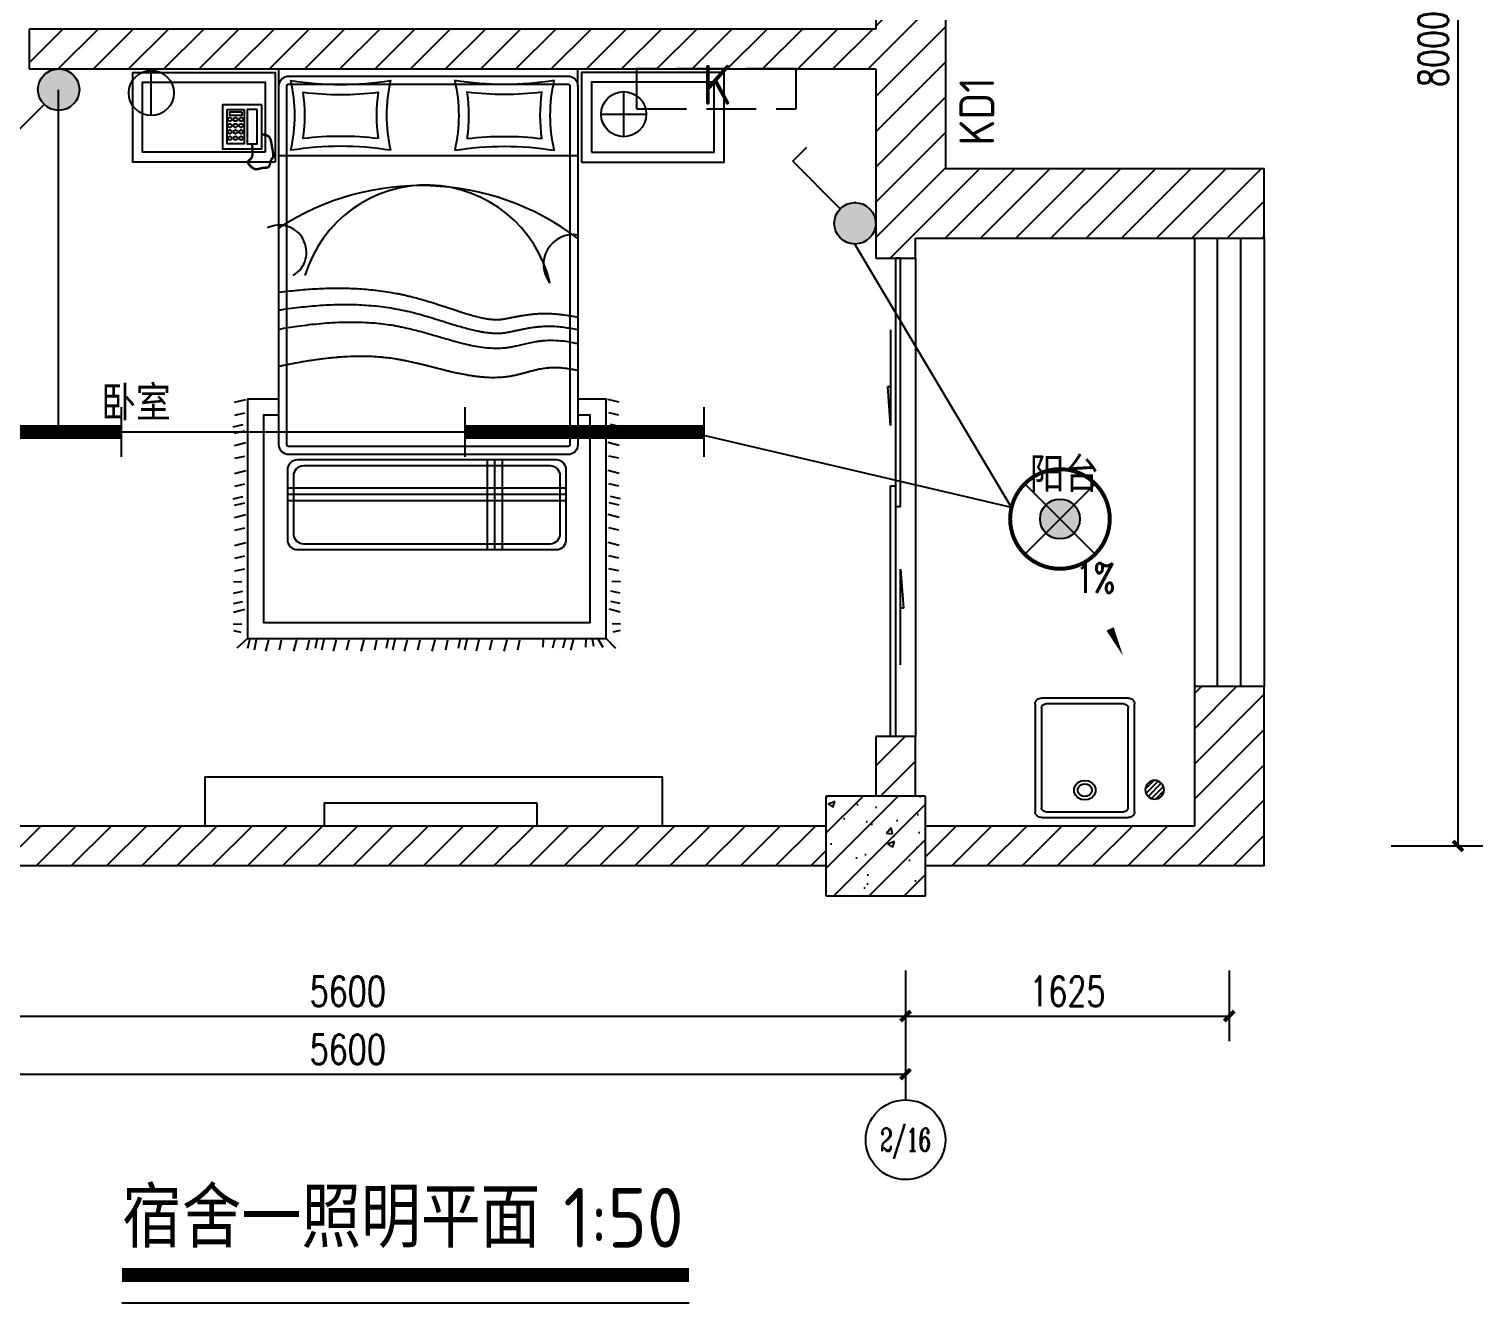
# Model space of a CAD drawing. Extents: x 1725663 to 4653551, y -550461 to 248782.
# Drawn here: x 2075939 to 2083237, y -78130 to -71737 of the extents above; entities that cross this region are included whole.
import ezdxf
from ezdxf.enums import TextEntityAlignment as Align

# ---------------------------------------------------------------- set-up
doc = ezdxf.new("R2010")
doc.units = 0
doc.header["$LTSCALE"] = 1000
doc.linetypes.add('DASH', pattern=[0.35, 0.25, -0.1])
for name, color, linetype in [('0-底图', 7, 'Continuous'), ('A-Fixt', 81, 'Continuous'), ('A-WALL-PATT', 252, 'Continuous'), ('AXIS', 3, 'Continuous'), ('AXIS_TEXT', 7, 'Continuous'), ('COLUMN', 255, 'Continuous'), ('DIM_SYMB', 3, 'Continuous'), ('EQUIP-照明', 3, 'Continuous'), ('EQUIP_地漏', 7, 'Continuous'), ('LAYER2', 7, 'Continuous'), ('PUB_DIM', 3, 'Continuous'), ('PUB_HATCH', 8, 'Continuous'), ('PUB_TEXT', 7, 'Continuous'), ('TEL_SYMB', 3, 'Continuous'), ('TEL_TEXT', 7, 'Continuous'), ('WALL', 2, 'Continuous'), ('WINDOW', 4, 'Continuous'), ('WIRE-照明', 6, 'Continuous'), ('看线', 30, 'Continuous')]:
    doc.layers.add(name, color=color, linetype=linetype)
doc.styles.add('_TCH_AXIS', font='COMPLEX', dxfattribs={"bigfont": 'GBCBIG'})
doc.styles.add('_TCH_DIM', font='SIMPLEX', dxfattribs={"width": 0.8, "height": 5, "bigfont": 'HZTXT'})
doc.styles.add('_TCH_DIM_T3', font='SIMPLEX', dxfattribs={"width": 0.75, "bigfont": 'HZTXT'})
doc.styles.add('_TEL_DIM', font='SIMPLEX', dxfattribs={"width": 0.8, "height": 3.5, "bigfont": 'HZTXT'})
doc.styles.get("Standard").update_dxf_attribs({"font": 'geniso.shx', "bigfont": 'hztxt.shx'})
doc.dimstyles.new('_TCH_ARCH&&50', dxfattribs={"dimtxt": 148.75, "dimasz": 50, "dimexe": 125, "dimexo": 150, "dimgap": 50, "dimtad": 1, "dimdec": 0, "dimzin": 0, "dimdsep": 46, "dimtxsty": '_TCH_DIM_T3', "dimblk": 'ARCHTICK', "dimcen": 0.09, "dimclrt": 7, "dimazin": 2, "dimtfac": 1, "dimtdec": 0, "dimtix": 1, "dimtmove": 2, "dimatfit": 3, "dimfxl": 1, "dimtolj": 1, "dimtzin": 0, "dimarcsym": 0})
pattern_1 = [(45, (406116.53, 820827.46), (-88.388383, 88.388383), [])]

# ---------------------------------------------------------------- blocks, each defined once
blk = doc.blocks.new('$TwtSys$00000141')
for p, q in [((-94, 8), (-10, 92)), ((-94, 8), (-10, 92)), ((-87, -35), (35, 87)), ((-87, -35), (35, 87)), ((-66, -66), (66, 66)), ((-66, -66), (66, 66)), ((-32, -87), (88, 33)), ((-32, -87), (88, 33)), ((11, -92), (92, -11)), ((11, -92), (92, -11))]:
    blk.add_line(p, q)
blk.add_circle((0, 0), 94)
blk.add_circle((0, 0), 94)
blk = doc.blocks.new('A$Cac812058')
at = {"color": 6, "linetype": 'DASH'}
blk.add_lwpolyline([(0, 200), (0, 0), (800, 0), (800, 200)], close=True, dxfattribs=at)
at = {"layer": 'PUB_TEXT'}
blk.add_text('K', height=200, dxfattribs=at).set_placement((329.3, 20.3))
blk = doc.blocks.new('A$C2A5567CA')
at = {"layer": 'LAYER2', "color": 7}
for p, q in [((754, 2922.1), (2254, 2922.1)), ((754, 2836.3), (754, 2922.1)), ((2254, 2836.3), (2254, 2922.1)), ((113.1, 2688.1), (113.1, 2914.4)), ((2484.4, 2582), (2484.4, 2808.3)), ((2371.3, 2695.1), (2597.5, 2695.1)), ((2254, 2486.3), (754, 2486.3)), ((531.3, 1248.8), (587.3, 1263.8)), ((2461.4, 1248.8), (2405.3, 1263.8)), ((532.5, 1184.9), (582.9, 1196.1)), ((532.5, 1184.9), (582.9, 1196.1)), ((2460.2, 1184.9), (2409.7, 1196.1)), ((2460.2, 1184.9), (2409.7, 1196.1)), ((523.8, 1126.1), (574.2, 1137.4)), ((531.3, 1093.8), (581.7, 1105)), ((531.3, 1093.8), (581.7, 1105)), ((2461.4, 1093.8), (2410.9, 1105)), ((2461.4, 1093.8), (2410.9, 1105)), ((2468.9, 1126.1), (2418.4, 1137.4)), ((531.3, 1032.1), (587.3, 1047.1)), ((2461.4, 1032.1), (2405.3, 1047.1)), ((532.5, 968.2), (582.9, 979.4)), ((532.5, 968.2), (582.9, 979.4)), ((1798.3, 959.4), (1798.3, 509.4)), ((1836.3, 959.4), (1836.3, 509.4)), ((1874.3, 959.4), (1874.3, 509.4)), ((2460.2, 968.2), (2409.7, 979.4)), ((2460.2, 968.2), (2409.7, 979.4)), ((531.3, 892.1), (587.3, 907.1)), ((2461.4, 892.1), (2405.3, 907.1)), ((532.5, 828.2), (582.9, 839.4)), ((532.5, 828.2), (582.9, 839.4)), ((796.3, 819.3), (2196.3, 819.3)), ((2460.2, 828.2), (2409.7, 839.4)), ((2460.2, 828.2), (2409.7, 839.4)), ((523.8, 765), (574.2, 776.2)), ((531.3, 732.6), (581.7, 743.9)), ((531.3, 732.6), (581.7, 743.9)), ((796.3, 787.7), (2196.3, 787.7)), ((796.3, 756), (2196.3, 756)), ((2461.4, 732.6), (2410.9, 743.9)), ((2461.4, 732.6), (2410.9, 743.9)), ((2468.9, 765), (2418.4, 776.2)), ((531.3, 670.9), (587.3, 685.9)), ((2461.4, 670.9), (2405.3, 685.9)), ((532.5, 607), (582.9, 618.2)), ((532.5, 607), (582.9, 618.2)), ((2460.2, 607), (2409.7, 618.2)), ((2460.2, 607), (2409.7, 618.2)), ((531.3, 531), (587.3, 545.9)), ((2461.4, 531), (2405.3, 545.9)), ((532.5, 467), (582.9, 478.3)), ((532.5, 467), (582.9, 478.3)), ((2460.2, 467), (2409.7, 478.3)), ((2460.2, 467), (2409.7, 478.3)), ((532.5, 402.3), (582.9, 413.6)), ((2460.2, 402.3), (2409.7, 413.6)), ((524.9, 348.3), (567.8, 350.2)), ((525.7, 290.3), (572.4, 301.5)), ((2467, 290.3), (2420.3, 301.5)), ((2467.8, 348.3), (2424.8, 350.2)), ((525.7, 238.4), (572.4, 249.6)), ((2467, 238.4), (2420.3, 249.6)), ((525.7, 196.4), (581.7, 211.4)), ((2467, 196.4), (2410.9, 211.4)), ((523.8, 135.2), (566.7, 137)), ((525.6, 103.4), (563, 95.9)), ((2468.9, 135.2), (2425.9, 137)), ((2467, 103.4), (2429.7, 95.9)), ((596.3, 63.9), (542.1, 14.5)), ((607.5, 63.5), (596.3, 13.1)), ((639.9, 56), (628.7, 5.6)), ((639.9, 56), (628.7, 5.6)), ((701.6, 56), (686.6, 0)), ((765.5, 54.8), (754.3, 4.4)), ((765.5, 54.8), (754.3, 4.4)), ((841.5, 56), (826.6, 0)), ((905.5, 54.8), (894.2, 4.4)), ((905.5, 54.8), (894.2, 4.4)), ((946.1, 63.5), (934.9, 13.1)), ((978.5, 56), (967.3, 5.6)), ((978.5, 56), (967.3, 5.6)), ((1040.2, 56), (1025.2, 0)), ((1104.1, 54.8), (1092.9, 4.4)), ((1104.1, 54.8), (1092.9, 4.4)), ((1180.1, 56), (1165.2, 0)), ((1244.1, 54.8), (1232.8, 4.4)), ((1244.1, 54.8), (1232.8, 4.4)), ((1302.8, 63.5), (1291.6, 13.1)), ((1335.1, 56), (1323.9, 5.6)), ((1335.1, 56), (1323.9, 5.6)), ((1396.8, 56), (1381.9, 0)), ((1460.8, 54.8), (1449.5, 4.4)), ((1460.8, 54.8), (1449.5, 4.4)), ((1536.8, 56), (1521.8, 0)), ((1600.7, 54.8), (1589.5, 4.4)), ((1600.7, 54.8), (1589.5, 4.4)), ((1664, 63.5), (1652.8, 13.1)), ((1696.3, 56), (1685.1, 5.6)), ((1696.3, 56), (1685.1, 5.6)), ((1758, 56), (1743, 0)), ((1821.9, 54.8), (1810.7, 4.4)), ((1821.9, 54.8), (1810.7, 4.4)), ((1898, 56), (1883, 0)), ((1961.9, 54.8), (1950.7, 4.4)), ((1961.9, 54.8), (1950.7, 4.4)), ((2080.6, 62.4), (2078.8, 19.5)), ((2138.6, 61.7), (2127.4, 14.9)), ((2190.6, 61.7), (2179.4, 14.9)), ((2232.5, 61.7), (2217.5, 5.6)), ((2293.8, 63.5), (2291.9, 20.6)), ((2325.5, 61.7), (2333, 24.3)), ((2352.1, 64.6), (2379.8, 20.6)), ((2396.3, 63.9), (2443, 14.5))]:
    blk.add_line(p, q, dxfattribs=at)
for points in [[(735, 2454.9), (19.5, 2454.9), (19.5, 2904.9), (735, 2904.9)], [(685, 2504.9), (69.5, 2504.9), (69.5, 2854.9), (685, 2854.9)], [(2272.9, 2454.9), (2988.5, 2454.9), (2988.5, 2904.9), (2272.9, 2904.9)], [(2322.9, 2504.9), (2938.5, 2504.9), (2938.5, 2854.9), (2322.9, 2854.9)], [(668.3, 2741.2), (469.7, 2741.2), (469.7, 2520.5), (668.3, 2520.5)], [(581.6, 2717), (492.8, 2717), (492.8, 2547.7), (581.6, 2547.7)], [(569.5, 2705.9), (505, 2705.9), (505, 2689.8), (569.5, 2689.8)], [(644.1, 2718), (593.7, 2718), (593.7, 2546.7), (644.1, 2546.7)]]:
    blk.add_lwpolyline(points, close=True, dxfattribs=at)
for points in [[(804, 2886.3), (2204, 2886.3, -0.414214), (2254, 2836.3), (2254, 1036.3, -0.414214), (2204, 986.3), (804, 986.3, -0.414214), (754, 1036.3), (754, 2836.3, -0.414214)], [(1313.6, 2513.7, 0.08), (813.6, 2513.7, 0.114286), (813.6, 2863.7, 0.08), (1313.6, 2863.7, 0.114286)], [(1636, 2513.7, -0.08), (2136, 2513.7, -0.114286), (2136, 2863.7, -0.08), (1636, 2863.7, -0.114286)], [(804, 2846.3), (2204, 2846.3, -0.414214), (2214, 2836.3), (2214, 1036.3, -0.414214), (2204, 1026.3), (804, 1026.3, -0.414214), (794, 1036.3), (794, 2836.3, -0.414214)], [(1251.8, 2572.8, 0.058188), (875.5, 2572.8, 0.070569), (875.5, 2804.7, 0.058188), (1251.8, 2804.7, 0.070569)], [(1697.8, 2572.8, -0.058188), (2074.1, 2572.8, -0.070569), (2074.1, 2804.7, -0.058188), (1697.8, 2804.7, -0.070569)], [(846.3, 509.4), (2146.3, 509.4, 0.414214), (2196.3, 559.4), (2196.3, 909.4, 0.414214), (2146.3, 959.4), (846.3, 959.4, 0.414214), (796.3, 909.4), (796.3, 559.4, 0.414214)], [(876.3, 539.4), (2116.3, 539.4, 0.414214), (2166.3, 589.4), (2166.3, 879.4, 0.414214), (2116.3, 929.4), (876.3, 929.4, 0.414214), (826.3, 879.4), (826.3, 589.4, 0.414214)]]:
    blk.add_lwpolyline(points, format="xyb", close=True, dxfattribs=at)
at = {"layer": 'LAYER2', "color": 7, "const_width": 12}
blk.add_lwpolyline([(618.9, 2546.7), (620.4, 2528), (621.3, 2513), (621.4, 2501.4), (621, 2492.4), (620.1, 2485.8), (618.7, 2480.9), (616.9, 2477.2), (614.7, 2474.2), (612.3, 2471.5), (609.6, 2468.9), (607, 2466.5), (604.4, 2464.2), (602.1, 2462), (600.1, 2459.8), (598.6, 2457.6), (597.7, 2455.5), (597.6, 2453.2), (598.1, 2450.9), (599.2, 2448.6), (600.8, 2446.2), (602.8, 2443.7), (605.1, 2441.2), (607.7, 2438.5), (610.3, 2435.8), (613.1, 2433), (615.9, 2430.2), (618.9, 2427.5), (622, 2425), (625.3, 2422.8), (628.8, 2421), (632.6, 2419.7), (636.7, 2419), (641.2, 2418.9), (645.9, 2419.4), (650.8, 2420.3), (655.8, 2421.5), (660.9, 2422.8), (665.9, 2424), (670.8, 2425.1), (675.6, 2425.9), (680, 2426.3), (684.2, 2426.4), (688.1, 2426.4), (691.7, 2426.5), (695, 2426.8), (698, 2427.7), (700.6, 2429.1), (703, 2431.4), (704.9, 2434.7), (706.6, 2438.7), (708.1, 2443.2), (709.5, 2448.1), (710.8, 2453.1), (712.1, 2457.8), (713.4, 2462.3), (714.9, 2466), (716.5, 2469.1), (718.3, 2471.5), (720.1, 2473.5), (721.8, 2475.4), (723.3, 2477.4), (724.5, 2479.7), (725.4, 2482.6), (725.8, 2486.4), (725.6, 2491.1), (725, 2496.8), (724, 2503.3), (722.7, 2510.5), (721.3, 2518.2), (719.7, 2526.5), (718.1, 2535.1), (716.6, 2544), (715.1, 2552.9), (713.4, 2561.7), (710.8, 2570), (706.9, 2577.5), (701.2, 2583.8), (693.2, 2588.7), (682.4, 2591.9), (668.3, 2593)], dxfattribs=at)
at = {"layer": 'LAYER2', "color": 7}
for points in [[(754, 1263.9), (596.3, 1263.9), (596.3, 63.9), (2396.3, 63.9), (2396.3, 1263.9), (2254, 1263.9)], [(754, 1183.9), (676.3, 1183.9), (676.3, 143.9), (2316.3, 143.9), (2316.3, 1183.9), (2254, 1183.9)]]:
    blk.add_lwpolyline(points, dxfattribs=at)
for centre, radius in [((113.1, 2801.3), 113.1), ((2484.4, 2695.1), 113.1), ((507, 2668.7), 9.56), ((507, 2637.4), 9.56), ((535.7, 2668.7), 9.56), ((535.7, 2637.4), 9.56), ((564.5, 2668.7), 9.56), ((564.5, 2637.4), 9.56), ((507, 2606.1), 9.56), ((507, 2574.9), 9.56), ((535.7, 2606.1), 9.56), ((535.7, 2574.9), 9.56), ((564.5, 2606.1), 9.56), ((564.5, 2574.9), 9.56)]:
    blk.add_circle(centre, radius, dxfattribs=at)
for centre, radius, start, end in [((1466.4, 1034.2), 1302, 52.78115, 123.17307), ((1494.2, 1701.7), 637.1, 13.28318, 163.23315), ((755.8, 2002.1), 136, 300.99987, 116.25853), ((2231, 1941), 149.3, 81.16352, 218.49155)]:
    blk.add_arc(centre, radius, start, end, dxfattribs=at)
for points, knots in [([(2254, 1674.1), (2249.2, 1675.2), (2244.5, 1676.3), (2228.9, 1679.5), (2217.9, 1681.6), (2194.4, 1685.5), (2181.9, 1687.2), (2158.9, 1689.8), (2148.5, 1690.8), (2127.5, 1692.3), (2116.8, 1692.8), (2099.3, 1693.1), (2092.6, 1693.2), (2081.7, 1693.1), (2077.6, 1693), (2065, 1692.7), (2056.5, 1692.3), (2046.4, 1691.7), (2044.9, 1691.5), (2041.9, 1691.3), (2040.4, 1691.2), (2036, 1690.9), (2033.2, 1690.6), (2027.5, 1690.1), (2024.7, 1689.8), (2016.5, 1689), (2011.1, 1688.3), (2001.9, 1687.2), (1997.9, 1686.6), (1986.2, 1685), (1978.7, 1683.8), (1968.4, 1682.1), (1965.3, 1681.5), (1959.1, 1680.4), (1956.2, 1679.9), (1947.4, 1678.3), (1941.8, 1677.2), (1931.1, 1675.2), (1926, 1674.1), (1919.3, 1672.8), (1917.5, 1672.5), (1914.1, 1671.8), (1912.4, 1671.4), (1907.4, 1670.4), (1904.3, 1669.8), (1894.7, 1667.9), (1888.8, 1666.8), (1882.2, 1665.7), (1880.7, 1665.4), (1877.8, 1664.9), (1876.4, 1664.7), (1874.1, 1664.4), (1873.1, 1664.2), (1871.2, 1664), (1870.3, 1663.8), (1869, 1663.7), (1868.4, 1663.6), (1867.6, 1663.5), (1867.2, 1663.5), (1866.2, 1663.3), (1865.5, 1663.3), (1864.1, 1663.1), (1863.3, 1663.1), (1861.1, 1662.9), (1859.7, 1662.8), (1856.6, 1662.6), (1855.1, 1662.5), (1850.3, 1662.3), (1847, 1662.3), (1840.1, 1662.4), (1836.4, 1662.5), (1825.2, 1663.2), (1817.2, 1664), (1803.3, 1665.9), (1797.9, 1666.7), (1788.4, 1668.4), (1784.3, 1669.1), (1771.8, 1671.6), (1763, 1673.6), (1744.6, 1678.1), (1734.9, 1680.6), (1718.1, 1685.3), (1711.1, 1687.3), (1694.6, 1692.2), (1684.9, 1695.2), (1668.7, 1700.3), (1662.4, 1702.3), (1649.5, 1706.5), (1643, 1708.6), (1623.1, 1715.2), (1609.3, 1719.7), (1588.1, 1726.7), (1581, 1729.1), (1566.5, 1733.9), (1559.1, 1736.3), (1536.7, 1743.5), (1521.3, 1748.4), (1495.7, 1756.2), (1485.7, 1759.2), (1465.3, 1765.1), (1454.9, 1768), (1433.8, 1773.7), (1423, 1776.4), (1407.6, 1780.2), (1403.1, 1781.3), (1396, 1782.9), (1393.4, 1783.6), (1388.1, 1784.7), (1385.5, 1785.3), (1377.7, 1787.1), (1372.4, 1788.2), (1361.9, 1790.4), (1356.7, 1791.5), (1341, 1794.6), (1330.6, 1796.5), (1288.8, 1803.7), (1257.7, 1808), (1195.9, 1814.6), (1165.3, 1816.9), (1110.6, 1819.5), (1086.4, 1820.1), (1038.4, 1820.3), (1014.6, 1820), (960.1, 1818.3), (929.6, 1816.6), (869.4, 1812.1), (839.6, 1809.4), (791.3, 1804.2), (772.6, 1802), (754, 1799.6)], [231.130346, 231.130346, 231.130346, 231.130346, 240.568219, 240.568219, 261.773846, 261.773846, 284.874936, 284.874936, 303.349209, 303.349209, 321.823482, 321.823482, 333.217097, 333.217097, 340.119488, 340.119488, 354.148606, 354.148606, 356.632573, 356.632573, 359.116541, 359.116541, 363.98052, 363.98052, 368.8445, 368.8445, 378.572459, 378.572459, 386.219297, 386.219297, 401.512972, 401.512972, 408.42834, 408.42834, 415.343708, 415.343708, 429.174445, 429.174445, 443.335879, 443.335879, 448.633389, 448.633389, 453.930899, 453.930899, 464.52592, 464.52592, 488.075333, 488.075333, 495.669035, 495.669035, 503.262737, 503.262737, 509.716383, 509.716383, 516.170029, 516.170029, 520.587352, 520.587352, 523.682012, 523.682012, 529.871331, 529.871331, 536.060651, 536.060651, 548.43929, 548.43929, 560.817929, 560.817929, 585.575207, 585.575207, 610.332484, 610.332484, 658.311599, 658.311599, 686.599029, 686.599029, 706.339667, 706.339667, 745.820942, 745.820942, 785.302218, 785.302218, 811.709536, 811.709536, 846.579199, 846.579199, 868.074238, 868.074238, 889.569277, 889.569277, 932.559354, 932.559354, 953.815729, 953.815729, 975.072105, 975.072105, 1017.584855, 1017.584855, 1043.882125, 1043.882125, 1070.179395, 1070.179395, 1096.476665, 1096.476665, 1107.111283, 1107.111283, 1113.333906, 1113.333906, 1119.556529, 1119.556529, 1132.001775, 1132.001775, 1144.447021, 1144.447021, 1169.337513, 1169.337513, 1244.209105, 1244.209105, 1319.080697, 1319.080697, 1379.358325, 1379.358325, 1439.635953, 1439.635953, 1518.575951, 1518.575951, 1597.515949, 1597.515949, 1648.344618, 1648.344618, 1648.344618, 1648.344618]), ([(2254, 1611.8), (2253.8, 1611.8), (2253.7, 1611.8), (2242.6, 1614.4), (2231.4, 1616.7), (2208.8, 1620.8), (2197.2, 1622.7), (2173.7, 1625.7), (2161.7, 1626.9), (2132.9, 1629), (2116, 1629.5), (2094.5, 1629.1), (2090.3, 1629), (2077.6, 1628.5), (2069.1, 1628), (2058.7, 1627.1), (2056.8, 1627), (2053.1, 1626.6), (2051.3, 1626.4), (2045.9, 1625.9), (2042.3, 1625.5), (2035.3, 1624.6), (2031.8, 1624.1), (2023.3, 1623), (2018.3, 1622.2), (2004.2, 1619.9), (1995.3, 1618.3), (1979.2, 1615.2), (1971.9, 1613.7), (1957.9, 1610.7), (1951.2, 1609.3), (1938.6, 1606.5), (1932.6, 1605.2), (1922.2, 1603), (1917.6, 1602), (1910.8, 1600.7), (1908.3, 1600.2), (1902.7, 1599.1), (1899.6, 1598.6), (1894.3, 1597.7), (1892, 1597.3), (1889, 1596.9), (1888.3, 1596.8), (1886.7, 1596.5), (1885.9, 1596.4), (1884.4, 1596.2), (1883.6, 1596.1), (1881.3, 1595.9), (1879.7, 1595.7), (1873.3, 1595), (1868.3, 1594.7), (1855.7, 1594.1), (1847.9, 1594), (1831.8, 1594.4), (1823.5, 1594.8), (1806.3, 1596.4), (1797.3, 1597.5), (1780.8, 1599.9), (1773.3, 1601.1), (1758, 1604), (1750.2, 1605.5), (1732.6, 1609.4), (1722.9, 1611.7), (1702.9, 1616.7), (1692.7, 1619.5), (1671.8, 1625.3), (1661.1, 1628.4), (1635.9, 1635.9), (1621.2, 1640.4), (1591.1, 1649.7), (1575.6, 1654.5), (1544, 1664.4), (1527.8, 1669.3), (1498.1, 1678.2), (1484.7, 1682.1), (1457.4, 1689.8), (1443.5, 1693.5), (1420.1, 1699.5), (1410.8, 1701.8), (1397.7, 1704.8), (1394.1, 1705.6), (1386.4, 1707.4), (1382.2, 1708.3), (1373.8, 1710), (1369.7, 1710.9), (1361.4, 1712.6), (1357.2, 1713.4), (1344.7, 1715.8), (1336.4, 1717.3), (1311.5, 1721.6), (1294.9, 1724.1), (1245.8, 1730.6), (1213.4, 1733.6), (1149, 1737.5), (1117, 1738.4), (1048.4, 1738.3), (1011.8, 1737.1), (939.4, 1732.7), (903.6, 1729.5), (832.7, 1721.7), (797.7, 1717.1), (760, 1711.6), (757, 1711.2), (754, 1710.8)], [219.582508, 219.582508, 219.582508, 219.582508, 219.928277, 219.928277, 245.073137, 245.073137, 270.217997, 270.217997, 295.362857, 295.362857, 329.649995, 329.649995, 337.974191, 337.974191, 354.622582, 354.622582, 358.245578, 358.245578, 361.868575, 361.868575, 369.114569, 369.114569, 376.360563, 376.360563, 387.295149, 387.295149, 408.050638, 408.050638, 427.109416, 427.109416, 446.168193, 446.168193, 465.22697, 465.22697, 481.596767, 481.596767, 491.112433, 491.112433, 504.498149, 504.498149, 515.611116, 515.611116, 519.793814, 519.793814, 523.976512, 523.976512, 528.15921, 528.15921, 536.524605, 536.524605, 562.569258, 562.569258, 601.201607, 601.201607, 639.833956, 639.833956, 678.466304, 678.466304, 709.014515, 709.014515, 739.562725, 739.562725, 775.695874, 775.695874, 811.829022, 811.829022, 847.962171, 847.962171, 895.327453, 895.327453, 942.692735, 942.692735, 990.058017, 990.058017, 1027.665483, 1027.665483, 1065.27295, 1065.27295, 1089.824071, 1089.824071, 1099.100112, 1099.100112, 1109.728182, 1109.728182, 1120.356253, 1120.356253, 1130.984324, 1130.984324, 1152.240465, 1152.240465, 1194.752748, 1194.752748, 1278.740023, 1278.740023, 1362.727298, 1362.727298, 1460.590628, 1460.590628, 1558.453959, 1558.453959, 1656.31729, 1656.31729, 1664.830175, 1664.830175, 1664.830175, 1664.830175]), ([(2254, 1542), (2246.3, 1543.9), (2238.5, 1545.6), (2214.6, 1550.4), (2198.3, 1553.1), (2165.1, 1557), (2148.3, 1558.3), (2114, 1559), (2096.6, 1558.5), (2077.2, 1556.7), (2075.4, 1556.5), (2070, 1556), (2066.5, 1555.6), (2055.9, 1554.2), (2049, 1553.2), (2031.2, 1550.2), (2020.6, 1548.1), (2000.1, 1543.8), (1990.3, 1541.5), (1971.3, 1537.1), (1962.2, 1534.9), (1944.7, 1530.8), (1936.4, 1529), (1924.6, 1526.6), (1921, 1525.9), (1914.3, 1524.6), (1911.2, 1524.1), (1906.9, 1523.4), (1905.5, 1523.2), (1902.8, 1522.8), (1901.4, 1522.6), (1897.4, 1522), (1894.7, 1521.7), (1886.5, 1520.8), (1881, 1520.3), (1862.7, 1519), (1849.8, 1518.7), (1823.4, 1519.3), (1809.9, 1520.1), (1782.5, 1522.8), (1768.6, 1524.7), (1740.2, 1529.4), (1725.8, 1532.2), (1696.5, 1538.6), (1681.6, 1542.1), (1645.7, 1551.3), (1624.5, 1557.2), (1581.4, 1569.5), (1559.4, 1576), (1514.7, 1589.1), (1492, 1595.6), (1445.7, 1608.2), (1422.1, 1614.3), (1388.8, 1621.9), (1379.4, 1623.9), (1366.4, 1626.5), (1363, 1627.2), (1356, 1628.6), (1352.5, 1629.3), (1342, 1631.2), (1335, 1632.4), (1314.1, 1635.9), (1300.2, 1637.9), (1258.5, 1643.3), (1230.7, 1645.9), (1162.7, 1650.1), (1122.6, 1650.7), (1042.8, 1648.9), (1003.2, 1646.5), (924.3, 1639.5), (885.2, 1634.8), (815.3, 1624.9), (784.6, 1620), (754, 1614.7)], [204.393171, 204.393171, 204.393171, 204.393171, 224.920874, 224.920874, 266.834852, 266.834852, 308.748831, 308.748831, 350.662809, 350.662809, 354.941639, 354.941639, 363.4993, 363.4993, 380.695655, 380.695655, 408.807084, 408.807084, 436.918513, 436.918513, 465.029942, 465.029942, 493.141371, 493.141371, 506.382129, 506.382129, 517.960238, 517.960238, 523.243842, 523.243842, 528.527446, 528.527446, 539.094653, 539.094653, 560.229067, 560.229067, 609.264959, 609.264959, 658.30085, 658.30085, 707.336742, 707.336742, 756.372634, 756.372634, 805.408525, 805.408525, 872.831468, 872.831468, 940.25441, 940.25441, 1007.677353, 1007.677353, 1075.100295, 1075.100295, 1101.366996, 1101.366996, 1111.0169, 1111.0169, 1120.666804, 1120.666804, 1139.966612, 1139.966612, 1178.566227, 1178.566227, 1255.765458, 1255.765458, 1368.305994, 1368.305994, 1480.84653, 1480.84653, 1593.387067, 1593.387067, 1682.776923, 1682.776923, 1682.776923, 1682.776923]), ([(2254, 1407.7), (2198.1, 1420.7), (2088.5, 1432.4), (1790.6, 1319.6), (1343, 1523.6), (951.5, 1470.5), (754, 1428.5)], [184.198248, 184.198248, 184.198248, 184.198248, 354.970421, 520.39412, 1105.455655, 1701.596777, 1701.596777, 1701.596777, 1701.596777]), ([(2254, 1407.7), (2253.3, 1407.8), (2252.7, 1408), (2242.3, 1410.4), (2232.5, 1412.4), (2200.2, 1418.3), (2177.7, 1421), (2141.6, 1422.6), (2128, 1422.5), (2108.1, 1421.3), (2101.8, 1420.8), (2091.1, 1419.6), (2086.6, 1419), (2077.6, 1417.6), (2073.2, 1416.8), (2066.1, 1415.5), (2063.5, 1415), (2053.5, 1412.9), (2046.1, 1411.2), (2035.7, 1408.7), (2032.6, 1407.9), (2026.6, 1406.4), (2023.5, 1405.6), (2016.9, 1403.8), (2013.2, 1402.9), (2006.9, 1401.2), (2004.3, 1400.4), (1999, 1399), (1996.3, 1398.3), (1990.1, 1396.6), (1986.5, 1395.6), (1979.8, 1393.8), (1976.8, 1393), (1970.7, 1391.4), (1967.7, 1390.6), (1961.8, 1389.1), (1959.1, 1388.4), (1954.3, 1387.2), (1952.4, 1386.7), (1948.5, 1385.8), (1946.5, 1385.3), (1940.6, 1384), (1936.7, 1383.1), (1928.9, 1381.5), (1925, 1380.8), (1917.2, 1379.4), (1913.3, 1378.7), (1899.2, 1376.6), (1889.1, 1375.4), (1868.8, 1373.5), (1858.6, 1372.9), (1835, 1372.2), (1821.5, 1372.3), (1794.5, 1373.4), (1781, 1374.3), (1758.6, 1376.5), (1749.7, 1377.5), (1731.9, 1379.9), (1723, 1381.2), (1701.1, 1384.7), (1688.1, 1387.1), (1665.1, 1391.6), (1655.2, 1393.7), (1635.2, 1398), (1625.2, 1400.3), (1603.3, 1405.5), (1591.4, 1408.4), (1563.9, 1415.2), (1548.4, 1419.2), (1519.6, 1426.5), (1506.3, 1429.9), (1479.7, 1436.6), (1466.4, 1439.9), (1442.1, 1445.7), (1431.1, 1448.3), (1409, 1453.2), (1397.9, 1455.5), (1375, 1460.1), (1363.1, 1462.3), (1339.4, 1466.3), (1327.6, 1468), (1303.8, 1471.2), (1292, 1472.5), (1248, 1476.9), (1215.9, 1478.6), (1151.7, 1479.7), (1119.6, 1478.9), (1055.4, 1475.4), (1023.3, 1472.5), (959.2, 1465.1), (927.1, 1460.6), (862.9, 1450.1), (830.8, 1444.2), (783.8, 1434.8), (768.9, 1431.7), (754, 1428.5)], [184.194805, 184.194805, 184.194805, 184.194805, 186.158978, 186.158978, 216.055756, 216.055756, 284.983872, 284.983872, 326.898212, 326.898212, 346.167666, 346.167666, 359.94547, 359.94547, 373.723273, 373.723273, 381.743829, 381.743829, 404.56406, 404.56406, 413.926065, 413.926065, 423.28807, 423.28807, 434.505313, 434.505313, 442.671871, 442.671871, 450.838429, 450.838429, 461.9626, 461.9626, 471.343549, 471.343549, 480.724498, 480.724498, 489.309155, 489.309155, 495.323223, 495.323223, 501.337291, 501.337291, 513.365427, 513.365427, 525.393563, 525.393563, 537.421699, 537.421699, 568.523092, 568.523092, 599.624485, 599.624485, 640.748122, 640.748122, 681.87176, 681.87176, 708.946058, 708.946058, 736.020357, 736.020357, 775.41591, 775.41591, 805.598757, 805.598757, 835.781604, 835.781604, 871.794418, 871.794418, 918.741306, 918.741306, 958.784836, 958.784836, 998.828367, 998.828367, 1032.105765, 1032.105765, 1065.383164, 1065.383164, 1101.117715, 1101.117715, 1136.852265, 1136.852265, 1172.586816, 1172.586816, 1269.371788, 1269.371788, 1366.15676, 1366.15676, 1462.941732, 1462.941732, 1559.726705, 1559.726705, 1656.511677, 1656.511677, 1701.59682, 1701.59682, 1701.59682, 1701.59682])]:
    blk.add_open_spline(points, degree=3, knots=knots, dxfattribs=at)
blk = doc.blocks.new('_ArchTick')
at = {"color": 0, "linetype": 'ByBlock', "const_width": 0.4}
blk.add_lwpolyline([(-0.5, -0.5), (0.5, 0.5)], dxfattribs=at)
blk = doc.blocks.new('*D1283')
at = {"layer": 'Defpoints', "color": 0, "transparency": 16777216}
for p in [(1935344.3, -40234.9), (1935829.1, -40234.9), (1935344.3, -48234.9)]:
    blk.add_point(p, dxfattribs=at)
at = {"layer": 'PUB_DIM', "color": 0, "lineweight": -2, "transparency": 16777216}
for p, q in [((1935494.3, -40234.9), (1935954.1, -40234.9)), ((1935829.1, -48234.9), (1935829.1, -40234.9)), ((1935494.3, -48234.9), (1935954.1, -48234.9))]:
    blk.add_line(p, q, dxfattribs=at)
at = {"layer": 'PUB_DIM', "color": 0, "lineweight": -2, "transparency": 16777216, "xscale": 50, "yscale": 50, "zscale": 50}
for p, rotation in [((1935829.1, -40234.9), 90), ((1935829.1, -48234.9), 270)]:
    blk.add_blockref('_ArchTick', p, dxfattribs=dict(at, rotation=rotation))
at = {"layer": 'PUB_DIM', "color": 7, "transparency": 16777216, "insert": (1935704.7, -44234.9), "char_height": 148.75, "attachment_point": 5, "rotation": 90, "style": '_TCH_DIM_T3'}
blk.add_mtext('\\A1;8000', dxfattribs=at)
blk = doc.blocks.new('*D1291')
at = {"layer": 'Defpoints', "color": 0, "transparency": 16777216}
for p in [(1927455.8, -48710.4), (1933055.8, -48710.4), (1933055.8, -49088.7)]:
    blk.add_point(p, dxfattribs=at)
at = {"layer": 'PUB_DIM', "color": 0, "lineweight": -2, "transparency": 16777216}
for p, q in [((1927455.8, -48860.4), (1927455.8, -49213.7)), ((1933055.8, -48860.4), (1933055.8, -49213.7)), ((1927455.8, -49088.7), (1933055.8, -49088.7))]:
    blk.add_line(p, q, dxfattribs=at)
at = {"layer": 'PUB_DIM', "color": 0, "lineweight": -2, "transparency": 16777216, "xscale": 50, "yscale": 50, "zscale": 50, "rotation": 180}
blk.add_blockref('_ArchTick', (1927455.8, -49088.7), dxfattribs=at)
at = {"layer": 'PUB_DIM', "color": 0, "lineweight": -2, "transparency": 16777216, "xscale": 50, "yscale": 50, "zscale": 50}
blk.add_blockref('_ArchTick', (1933055.8, -49088.7), dxfattribs=at)
at = {"layer": 'PUB_DIM', "color": 7, "transparency": 16777216, "insert": (1930255.8, -48964.3), "char_height": 148.75, "attachment_point": 5, "style": '_TCH_DIM_T3'}
blk.add_mtext('\\A1;5600', dxfattribs=at)
blk = doc.blocks.new('*D1292')
at = {"layer": 'Defpoints', "color": 0, "transparency": 16777216}
for p in [(1933055.8, -48710.4), (1934680.8, -48710.4), (1934680.8, -49088.7)]:
    blk.add_point(p, dxfattribs=at)
at = {"layer": 'PUB_DIM', "color": 0, "lineweight": -2, "transparency": 16777216}
for p, q in [((1933055.8, -48860.4), (1933055.8, -49213.7)), ((1934680.8, -48860.4), (1934680.8, -49213.7)), ((1933055.8, -49088.7), (1934680.8, -49088.7))]:
    blk.add_line(p, q, dxfattribs=at)
at = {"layer": 'PUB_DIM', "color": 0, "lineweight": -2, "transparency": 16777216, "xscale": 50, "yscale": 50, "zscale": 50, "rotation": 180}
blk.add_blockref('_ArchTick', (1933055.8, -49088.7), dxfattribs=at)
at = {"layer": 'PUB_DIM', "color": 0, "lineweight": -2, "transparency": 16777216, "xscale": 50, "yscale": 50, "zscale": 50}
blk.add_blockref('_ArchTick', (1934680.8, -49088.7), dxfattribs=at)
at = {"layer": 'PUB_DIM', "color": 7, "transparency": 16777216, "insert": (1933868.3, -48964.3), "char_height": 148.75, "attachment_point": 5, "style": '_TCH_DIM_T3'}
blk.add_mtext('\\A1;1625', dxfattribs=at)
blk = doc.blocks.new('*D1293')
at = {"layer": 'Defpoints', "color": 0, "transparency": 16777216}
for p in [(1927455.8, -48739.5), (1933055.8, -48739.5), (1933055.8, -49380.4)]:
    blk.add_point(p, dxfattribs=at)
at = {"layer": 'PUB_DIM', "color": 0, "lineweight": -2, "transparency": 16777216}
for p, q in [((1927455.8, -48889.5), (1927455.8, -49505.4)), ((1933055.8, -48889.5), (1933055.8, -49505.4)), ((1927455.8, -49380.4), (1933055.8, -49380.4))]:
    blk.add_line(p, q, dxfattribs=at)
at = {"layer": 'PUB_DIM', "color": 0, "lineweight": -2, "transparency": 16777216, "xscale": 50, "yscale": 50, "zscale": 50, "rotation": 180}
blk.add_blockref('_ArchTick', (1927455.8, -49380.4), dxfattribs=at)
at = {"layer": 'PUB_DIM', "color": 0, "lineweight": -2, "transparency": 16777216, "xscale": 50, "yscale": 50, "zscale": 50}
blk.add_blockref('_ArchTick', (1933055.8, -49380.4), dxfattribs=at)
at = {"layer": 'PUB_DIM', "color": 7, "transparency": 16777216, "insert": (1930255.8, -49256), "char_height": 148.75, "attachment_point": 5, "style": '_TCH_DIM_T3'}
blk.add_mtext('\\A1;5600', dxfattribs=at)
blk = doc.blocks.new('$plan$00002153')
for p, q in [((-270.5, 250, 0), (270.5, 250, 0)), ((-300, -217.4, 0), (-300, 217.4, 0)), ((-270.2, 199.4, 0), (-270.5, 195.7, 0)), ((-270.5, -195.7, 0), (-270.5, 195.7, 0)), ((-267.9, 206.5, 0), (-270.2, 199.4, 0)), ((-263.5, 212.3, 0), (-267.9, 206.5, 0)), ((-257.5, 216.1, 0), (-263.5, 212.3, 0)), ((-250.8, 217.4, 0), (-257.5, 216.1, 0)), ((-250.8, 217.4, 0), (250.8, 217.4, 0)), ((254.2, 217.1, 0), (250.8, 217.4, 0)), ((260.7, 214.5, 0), (254.2, 217.1, 0)), ((265.9, 209.6, 0), (260.7, 214.5, 0)), ((269.3, 203.1, 0), (265.9, 209.6, 0)), ((270.5, 195.7, 0), (269.3, 203.1, 0)), ((270.5, 195.7, 0), (270.5, -195.7, 0)), ((300, 217.4, 0), (300, -217.4, 0)), ((116.1, 18.6, 0), (113.1, 0, 0)), ((113.1, 0, 0), (116.1, -18.6, 0)), ((124.6, 34.9, 0), (116.1, 18.6, 0)), ((137.7, 47.1, 0), (124.6, 34.9, 0)), ((132.3, 12.1, 0), (130.3, 0, 0)), ((130.3, 0, 0), (132.3, -12.1, 0)), ((137.8, 22.7, 0), (132.3, 12.1, 0)), ((153.8, 53.5, 0), (137.7, 47.1, 0)), ((146.3, 30.6, 0), (137.8, 22.7, 0)), ((156.7, 34.8, 0), (146.3, 30.6, 0)), ((170.8, 53.5, 0), (153.8, 53.5, 0)), ((167.8, 34.8, 0), (156.7, 34.8, 0)), ((178.3, 30.6, 0), (167.8, 34.8, 0)), ((186.9, 47.1, 0), (170.8, 53.5, 0)), ((186.8, 22.7, 0), (178.3, 30.6, 0)), ((192.3, 12.1, 0), (186.8, 22.7, 0)), ((200, 34.9, 0), (186.9, 47.1, 0)), ((194.3, 0, 0), (192.3, 12.1, 0)), ((208.5, 18.6, 0), (200, 34.9, 0)), ((211.5, 0, 0), (208.5, 18.6, 0)), ((116.1, -18.6, 0), (124.6, -34.9, 0)), ((124.6, -34.9, 0), (137.7, -47.1, 0)), ((132.3, -12.1, 0), (137.8, -22.7, 0)), ((137.7, -47.1, 0), (153.8, -53.5, 0)), ((137.8, -22.7, 0), (146.3, -30.6, 0)), ((146.3, -30.6, 0), (156.7, -34.8, 0)), ((153.8, -53.5, 0), (170.8, -53.5, 0)), ((156.7, -34.8, 0), (167.8, -34.8, 0)), ((167.8, -34.8, 0), (178.3, -30.6, 0)), ((170.8, -53.5, 0), (186.9, -47.1, 0)), ((178.3, -30.6, 0), (186.8, -22.7, 0)), ((186.8, -22.7, 0), (192.3, -12.1, 0)), ((186.9, -47.1, 0), (200, -34.9, 0)), ((192.3, -12.1, 0), (194.3, 0, 0)), ((200, -34.9, 0), (208.5, -18.6, 0)), ((208.5, -18.6, 0), (211.5, 0, 0)), ((-270.5, -195.7, 0), (-269.3, -203.1, 0)), ((-269.3, -203.1, 0), (-265.9, -209.6, 0)), ((-265.9, -209.6, 0), (-260.7, -214.5, 0)), ((-260.7, -214.5, 0), (-254.2, -217.1, 0)), ((-254.2, -217.1, 0), (-250.8, -217.4, 0)), ((250.8, -217.4, 0), (-250.8, -217.4, 0)), ((250.8, -217.4, 0), (257.5, -216.1, 0)), ((257.5, -216.1, 0), (263.5, -212.3, 0)), ((263.5, -212.3, 0), (267.9, -206.5, 0)), ((267.9, -206.5, 0), (270.2, -199.4, 0)), ((270.2, -199.4, 0), (270.5, -195.7, 0)), ((270.5, -250, 0), (-270.5, -250, 0))]:
    blk.add_line(p, q)
for centre, start, end in [((-268.9, 218.9, 0), 92.85749, 182.85749), ((268.9, 218.9, 0), 357.14251, 87.14251), ((-268.9, -218.9, 0), 177.14251, 267.14251), ((268.9, -218.9, 0), 272.85749, 2.85749)]:
    blk.add_arc(centre, 31.1, start, end)
blk = doc.blocks.new('$DorLib2D$00000131')
at = {"color": 0, "linetype": 'Continuous'}
for p, q in [((0.15, 0.125), (0.2319, 0.1973)), ((0.2319, 0.1973), (0.2319, 0.125)), ((-0.5, 0.125), (-0.5, 0)), ((0.0192, 0.125), (-0.5, 0.125)), ((0.0192, 0), (0.0192, 0.125)), ((0.35, 0.125), (0.15, 0.125)), ((-0.5, 0), (0.0192, 0)), ((-0.024, 0), (0.5, 0)), ((-0.024, -0.125), (-0.024, 0)), ((0.5, 0), (0.5, -0.125)), ((-0.35, -0.125), (-0.15, -0.125)), ((-0.2319, -0.1973), (-0.2319, -0.125)), ((-0.15, -0.125), (-0.2319, -0.1973)), ((0.5, -0.125), (-0.024, -0.125))]:
    blk.add_line(p, q, dxfattribs=at)
blk = doc.blocks.new('$WINLIB2D$00000001')
at = {"color": 0}
for points in [[(-0.5, 0.5), (-0.5, -0.5)], [(-0.5, 0.5), (0.5, 0.5)], [(0.5, -0.5), (0.5, 0.5)], [(0.5, 0.1667), (-0.5, 0.1667)], [(0.5, -0.1667), (-0.5, -0.1667)], [(-0.5, -0.5), (0.5, -0.5)]]:
    blk.add_lwpolyline(points, dxfattribs=at)
blk = doc.blocks.new('$equip$00002828')
for p, q in [((0.354, 0.354), (-0.354, -0.354)), ((-0.354, 0.354), (0.354, -0.354))]:
    blk.add_line(p, q)
at = {"const_width": 0.04}
blk.add_lwpolyline([(0.5, 0, -1), (-0.5, 0, -1), (0.5, 0, 1)], format="xyb", dxfattribs=at)
for radius in [0.5, 0.2]:
    blk.add_circle((0, 0), radius)
for p in [(0, 0.5), (-0.5, 0), (0.5, 0), (0, -0.5)]:
    blk.add_point(p)
for points in [[(-0.1, 0.173), (0.1, 0.173), (-0.173, 0.1), (0.173, 0.1)], [(0, 0.2), (0, 0.2), (-0.1, 0.173), (0.1, 0.173)], [(-0.173, 0.1), (0.173, 0.1), (-0.2, 0), (0.2, 0)], [(-0.173, -0.1), (0.173, -0.1), (-0.2, 0), (0.2, 0)], [(-0.1, -0.173), (0.1, -0.173), (-0.173, -0.1), (0.173, -0.1)], [(0, -0.2), (0, -0.2), (-0.1, -0.173), (0.1, -0.173)]]:
    blk.add_solid(points)
at = {"color": 7, "style": '_TEL_DIM', "flags": 1}
for tag in ['A', 'REMARK']:
    blk.add_attdef(tag, text='', height=0.00002, dxfattribs=at).set_placement((0, 0), align=Align.MIDDLE_CENTER)
blk = doc.blocks.new('$equip$00001159')
for p, q in [((-1.2, 0.25), (-1.2, -0.25)), ((1.2, 0.25), (1.2, -0.25)), ((-1.2, 0), (1.2, 0))]:
    blk.add_line(p, q)
at = {"const_width": 0.14}
blk.add_lwpolyline([(-1.2, 0), (1.2, 0)], dxfattribs=at)
at = {"layer": 'EQUIP-照明'}
for p in [(-1.2, 0), (0, 0), (1.2, 0)]:
    blk.add_point(p, dxfattribs=at)
at = {"layer": 'EQUIP-照明', "flags": 9}
blk.add_attdef('A', (0, 0), '', height=0.00002, dxfattribs=at)
blk = doc.blocks.new('$equip$00001962')
for p, q in [((0.147, 0.356), (0.625, 0.833)), ((0.625, 0.833), (0.766, 0.692))]:
    blk.add_line(p, q)
blk.add_circle((0, 0.208), 0.208)
for p in [(0, 0.417), (-0.208, 0.208), (0.208, 0.208), (0, 0)]:
    blk.add_point(p)
for points in [[(-0.18, 0.313), (0.18, 0.313), (-0.208, 0.208), (0.208, 0.208)], [(-0.104, 0.389), (0.104, 0.389), (-0.18, 0.313), (0.18, 0.313)], [(0, 0.417), (0, 0.417), (-0.104, 0.389), (0.104, 0.389)], [(-0.18, 0.104), (0.18, 0.104), (-0.208, 0.208), (0.208, 0.208)], [(-0.104, 0.028), (0.104, 0.028), (-0.18, 0.104), (0.18, 0.104)], [(0, 0), (0, 0), (-0.104, 0.028), (0.104, 0.028)]]:
    blk.add_solid(points)
at = {"layer": 'TEL_TEXT', "style": '_TEL_DIM', "flags": 1}
blk.add_attdef('A', text='', height=0.00002, dxfattribs=at).set_placement((0, 0), align=Align.MIDDLE_CENTER)
blk = doc.blocks.new('$equip$00001963')
for p, q in [((0.147, 0.356), (0.625, 0.833)), ((0.625, 0.833), (0.766, 0.692)), ((0.512, 0.72), (0.653, 0.579))]:
    blk.add_line(p, q)
blk.add_circle((0, 0.208), 0.208)
for p in [(0, 0.417), (-0.208, 0.208), (0.208, 0.208), (0, 0)]:
    blk.add_point(p)
for points in [[(-0.18, 0.313), (0.18, 0.313), (-0.208, 0.208), (0.208, 0.208)], [(-0.104, 0.389), (0.104, 0.389), (-0.18, 0.313), (0.18, 0.313)], [(0, 0.417), (0, 0.417), (-0.104, 0.389), (0.104, 0.389)], [(-0.18, 0.104), (0.18, 0.104), (-0.208, 0.208), (0.208, 0.208)], [(-0.104, 0.028), (0.104, 0.028), (-0.18, 0.104), (0.18, 0.104)], [(0, 0), (0, 0), (-0.104, 0.028), (0.104, 0.028)]]:
    blk.add_solid(points)
at = {"layer": 'TEL_TEXT', "style": '_TEL_DIM', "flags": 1}
blk.add_attdef('A', text='', height=0.00002, dxfattribs=at).set_placement((0, 0), align=Align.MIDDLE_CENTER)
blk = doc.blocks.new('dfgj')
at = {"layer": 'A-WALL-PATT'}
h = blk.add_hatch(dxfattribs=at)
h.set_pattern_fill('普通砖', color=256, scale=50, style=0)
h.set_pattern_definition(pattern_1)
h.paths.add_polyline_path([(1933089.1, -43484.9), (1932905.8, -43534.9), (1932905.8, -44134.9), (1933022.5, -44234.9), (1933255.8, -44234.9), (1933255.8, -43634.9)])
h = blk.add_hatch(dxfattribs=at)
h.set_pattern_fill('普通砖', color=256, scale=50, style=0)
h.set_pattern_definition(pattern_1)
h.paths.add_polyline_path([(1932905.8, -44134.9), (1928655.8, -44134.9), (1928655.8, -44334.9), (1932905.8, -44334.9), (1933022.5, -44234.9)])
h = blk.add_hatch(dxfattribs=at)
h.set_pattern_fill('普通砖', color=256, scale=50, style=0)
h.set_pattern_definition(pattern_1)
h.paths.add_polyline_path([(1933022.5, -44234.9), (1932905.8, -44334.9), (1932905.8, -44934.9), (1933089.1, -44984.9), (1933255.8, -44834.9), (1933255.8, -44234.9)])
h = blk.add_hatch(dxfattribs=at)
h.set_pattern_fill('普通砖', color=256, scale=50, style=0)
h.set_pattern_definition(pattern_1)
h.paths.add_polyline_path([(1933089.1, -44984.9), (1933105.8, -45184.9), (1934505.8, -45184.9), (1934855.8, -44834.9), (1933255.8, -44834.9)])
h = blk.add_hatch(dxfattribs=at)
h.set_pattern_fill('普通砖', color=256, scale=50, style=0)
h.set_pattern_definition(pattern_1)
h.paths.add_polyline_path([(1934505.8, -45184.9), (1934855.8, -45184.9), (1934855.8, -44834.9)])
h = blk.add_hatch(dxfattribs=at)
h.set_pattern_fill('普通砖', color=256, scale=50, style=0)
h.set_pattern_definition(pattern_1)
h.paths.add_polyline_path([(1932905.8, -44934.9), (1932905.8, -45284.9), (1933105.8, -45284.9), (1933105.8, -45184.9), (1933089.1, -44984.9)])
h = blk.add_hatch(dxfattribs=at)
h.set_pattern_fill('普通砖', color=256, scale=50, style=0)
h.set_pattern_definition(pattern_1)
h.paths.add_polyline_path([(1934855.8, -48334.9), (1934855.8, -47434.9), (1934505.8, -47434.9), (1934505.8, -48134.9)])
h = blk.add_hatch(dxfattribs=at)
h.set_pattern_fill('普通砖', color=256, scale=50, style=0)
h.set_pattern_definition(pattern_1)
h.paths.add_polyline_path([(1932905.8, -47984.9), (1933105.8, -47984.9), (1933105.8, -47684.9), (1932905.8, -47684.9)])
h = blk.add_hatch(dxfattribs=at)
h.set_pattern_fill('普通砖', color=256, scale=50, style=0)
h.set_pattern_definition(pattern_1)
h.paths.add_polyline_path([(1927555.8, -48134.9), (1927555.8, -48334.9), (1932655.8, -48334.9), (1932655.8, -48134.9)])
h = blk.add_hatch(dxfattribs=at)
h.set_pattern_fill('普通砖', color=256, scale=50, style=0)
h.set_pattern_definition(pattern_1)
h.paths.add_polyline_path([(1933155.8, -48134.9), (1933155.8, -48334.9), (1934855.8, -48334.9), (1934505.8, -48134.9)])
at = {"layer": 'PUB_HATCH'}
h = blk.add_hatch(dxfattribs=at)
h.set_pattern_fill('钢筋混凝土', color=256, scale=50, style=0)
h.set_pattern_definition([(45, (406116.53, 820737.71), (-88.388348, 88.388348), []), (50, (406116.53, 820737.7), (358.63009, -31.376067), [37.5, -412.5]), (355, (406116.53, 820737.7), (-69.37567, 376.09607), [30, -330]), (100.4514, (406146.4, 820735.1), (289.25469, 344.71977), [31.870095, -350.571056]), (46.1842, (406116.53, 820837.7), (533.62052, -82.75951), [56.25, -618.75]), (96.6356, (406161, 820830.8), (467.33135, 487.05894), [47.80514, -525.8565]), (351.1842, (406116.53, 820837.7), (467.33097, 487.0593), [45, -495]), (21, (406166.53, 820812.7), (298.453526, -201.309445), [37.5, -412.5]), (326, (406166.53, 820812.7), (121.657666, 362.57502), [30, -330]), (71.4514, (406191.4, 820795.93), (420.111314, 161.26525), [31.870095, -350.571056]), (37.5, (406116.53, 820737.71), (6.079928, 166.446927), [0, -326, 0, -335, 0, -331.25]), (7.5, (406116.53, 820737.7), (131.534769, 197.205856), [0, -191, 0, -318.5, 0, -126.25]), (327.5, (406005.03, 820737.71), (266.911218, -11.277436), [0, -125, 0, -390, 0, -517.5]), (317.5, (405955.03, 820737.7), (291.593085, 50.05249), [0, -162.5, 0, -259, 0, -367.5])])
h.paths.add_polyline_path([(1932655.8, -47984.9), (1932655.8, -48484.9), (1933155.8, -48484.9), (1933155.8, -47984.9)])
at = {"layer": 'A-Fixt'}
for points in [[(1931834.7, -48134.9), (1929539, -48134.9), (1929539, -47888.2), (1931834.7, -47888.2)], [(1931205.6, -48018.2), (1931205.6, -48134.9), (1930139.1, -48134.9), (1930139.1, -48018.2)]]:
    blk.add_lwpolyline(points, close=True, dxfattribs=at)
at = {"layer": 'AXIS'}
blk.add_circle((1933055.8, -49709.1), 200, dxfattribs=at)
at = {"layer": 'COLUMN'}
for p, q in [((1932655.8, -47984.9), (1932655.8, -48484.9)), ((1933155.8, -47984.9), (1932655.8, -47984.9)), ((1933155.8, -48484.9), (1933155.8, -47984.9)), ((1932655.8, -48484.9), (1933155.8, -48484.9))]:
    blk.add_line(p, q, dxfattribs=at)
at = {"layer": 'DIM_SYMB'}
blk.add_lwpolyline([(1934017.8, -47011.3, 0, 0, 0), (1934147.4, -47280.5, 0, 40, 0), (1934082.3, -47145.4, 0, 0, 0)], format="xyseb", dxfattribs=at)
at = {"layer": 'WALL'}
for p, q in [((1932905.8, -43534.9), (1932905.8, -44134.9)), ((1933255.8, -43634.9), (1933255.8, -44234.9)), ((1932905.8, -44134.9), (1928655.8, -44134.9)), ((1928655.8, -44134.9), (1928655.8, -44334.9)), ((1933255.8, -44234.9), (1933255.8, -44834.9)), ((1928655.8, -44334.9), (1932905.8, -44334.9)), ((1932905.8, -44334.9), (1932905.8, -44934.9)), ((1933255.8, -44834.9), (1934855.8, -44834.9)), ((1934855.8, -45184.9), (1934855.8, -44834.9)), ((1932905.8, -44934.9), (1932905.8, -45284.9)), ((1933105.8, -45284.9), (1933105.8, -45184.9)), ((1933105.8, -45184.9), (1934505.8, -45184.9)), ((1934505.8, -45184.9), (1934855.8, -45184.9)), ((1932905.8, -45284.9), (1933105.8, -45284.9)), ((1934855.8, -47434.9), (1934505.8, -47434.9)), ((1934505.8, -47434.9), (1934505.8, -48134.9)), ((1934855.8, -48334.9), (1934855.8, -47434.9)), ((1933105.8, -47684.9), (1932905.8, -47684.9)), ((1932905.8, -47684.9), (1932905.8, -47984.9)), ((1933105.8, -47984.9), (1933105.8, -47684.9)), ((1932655.8, -48134.9), (1927555.8, -48134.9)), ((1934505.8, -48134.9), (1933155.8, -48134.9)), ((1932655.8, -48334.9), (1927555.8, -48334.9)), ((1934855.8, -48334.9), (1933155.8, -48334.9))]:
    blk.add_line(p, q, dxfattribs=at)
at = {"layer": 'WINDOW'}
blk.add_line((1933105.8, -45284.9), (1933105.8, -47684.9), dxfattribs=at)
blk.add_blockref('A$C2A5567CA', (1929156.4, -47257))
at = {"layer": 'EQUIP_地漏', "xscale": -0.5, "yscale": 0.5, "zscale": 0.5, "rotation": 90}
blk.add_blockref('$TwtSys$00000141', (1934306.3, -47953), dxfattribs=at)
at = {"layer": 'WINDOW'}
for name, p, xscale, yscale, zscale, rotation in [('$WINLIB2D$00000001', (1934680.8, -46309.9), -2249.999999993481, 350, -2249.999999993481, 90), ('$DorLib2D$00000131', (1933005.8, -46484.9), 2400, 200, 2400, 270)]:
    blk.add_blockref(name, p, dxfattribs=dict(at, xscale=xscale, yscale=yscale, zscale=zscale, rotation=rotation))
at = {"layer": '看线'}
blk.add_blockref('A$Cac812058', (1931705.8, -44534.9), dxfattribs=at)
at = {"layer": '看线', "yscale": -1, "rotation": 269.9999999999999}
blk.add_blockref('$plan$00002153', (1933955.8, -47792.4, 0), dxfattribs=at)
at = {"layer": 'AXIS_TEXT', "color": 7, "style": '_TCH_AXIS', "width": 0.65625}
blk.add_text('2/16', height=115.05, dxfattribs=at).set_placement((1932928.2, -49766.6), (1933183.4, -49766.6), align=Align.FIT)
at = {"layer": 'PUB_TEXT'}
blk.add_text('KD1', height=175, rotation=90, dxfattribs=at).set_placement((1933501.1, -44719.8))
for s, p in [('卧室', (1929017.3, -46099.5)), ('阳台', (1933678.2, -46458.4))]:
    blk.add_text(s, height=175, dxfattribs=at).set_placement(p)
at = {"layer": 'PUB_TEXT', "color": 7, "style": '_TCH_DIM', "width": 0.705882}
blk.add_text('1%', height=148.75, dxfattribs=at).set_placement((1933910, -46964))
at = {"layer": 'PUB_DIM'}
for p1, p2, distance, picture, middle in [((1935344.3, -48234.9), (1935344.3, -40234.9), -484.8, '*D1283', (1935704.7, -44234.9)), ((1927455.8, -48710.4), (1933055.8, -48710.4), -378.3, '*D1291', (1930255.8, -48964.3)), ((1927455.8, -48739.5), (1933055.8, -48739.5), -640.8, '*D1293', (1930255.8, -49256)), ((1933055.8, -48710.4), (1934680.8, -48710.4), -378.3, '*D1292', (1933868.3, -48964.3))]:
    dim = blk.add_aligned_dim(p1=p1, p2=p2, distance=distance, dimstyle='_TCH_ARCH&&50', dxfattribs=at)
    dim.commit()
    dim.dimension.update_dxf_attribs({"geometry": picture, "text_midpoint": middle})

msp = doc.modelspace()

# ---------------------------------------------------------------- linework, layer by layer
at = {"layer": 'TEL_SYMB', "const_width": 70}
msp.add_lwpolyline([(2076405.6, -77989.8), (2079252.1, -77989.8)], dxfattribs=at)
at = {"layer": 'TEL_SYMB'}
msp.add_lwpolyline([(2076405.6, -78129.8), (2079252.1, -78129.8)], dxfattribs=at)
at = {"layer": 'WIRE-照明'}
for p, q in [((2076087.6, -72144.9), (2076087.6, -72040.7)), ((2076087.6, -73758.4), (2076087.6, -72144.9)), ((2080870.7, -74138.3), (2080085, -72815.7)), ((2076401.6, -73758.4), (2078126.6, -73758.4)), ((2080870.7, -74138.3), (2079326.6, -73776.8))]:
    msp.add_line(p, q, dxfattribs=at)

# ---------------------------------------------------------------- block references
at = {"layer": '0-底图'}
msp.add_blockref('dfgj', (147283.3, -27601.6), dxfattribs=at)
at = {"layer": 'EQUIP-照明', "xscale": 500, "yscale": 500, "zscale": 500}
for name, p, rotation in [('$equip$00001963', (2076087.6, -71936.5), 180), ('$equip$00001962', (2080189.1, -72711.5), 90)]:
    msp.add_blockref(name, p, dxfattribs=dict(at, rotation=rotation))
for name, p in [('$equip$00001159', (2075801.6, -73758.4)), ('$equip$00001159', (2078726.6, -73758.4)), ('$equip$00002828', (2081114.1, -74195.3))]:
    msp.add_blockref(name, p, dxfattribs=at)

# ---------------------------------------------------------------- texts
at = {"layer": 'TEL_SYMB', "color": 7}
for s, p in [('宿舍一照明平面', (2076405.6, -77852.2)), ('1:50', (2078621.8, -77852.2))]:
    msp.add_text(s, height=300, dxfattribs=at).set_placement(p)

doc.saveas('drawing.dxf')
